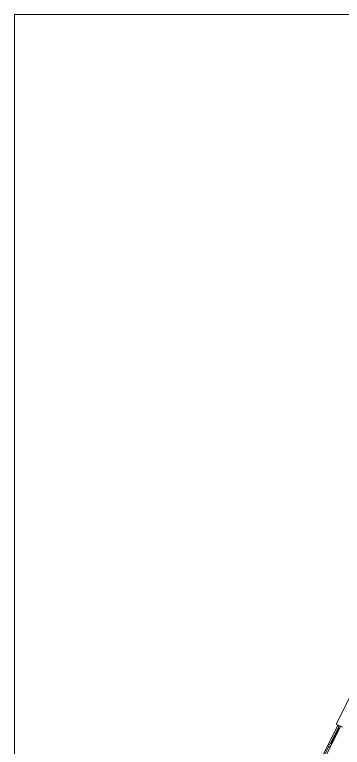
# Model space of a CAD drawing. Header units: millimetres. Extents: x -160614 to 59925, y -157025 to 0.
# Drawn here: x -86027 to -75111, y -105091 to -80678 of the extents above; entities that cross this region are included whole.
import ezdxf

# ---------------------------------------------------------------- set-up
doc = ezdxf.new("R2010")
doc.units = ezdxf.units.MM
doc.header["$LTSCALE"] = 8
for name, color, linetype, lineweight in [('72_EGR_EQP_TAG', 9, 'Continuous', 5), ('Aluminum', 9, 'Continuous', 5), ('Frame', 9, 'Continuous', 9), ('Walls', 9, 'Continuous', 5)]:
    doc.layers.add(name, color=color, linetype=linetype, lineweight=lineweight)

# ---------------------------------------------------------------- blocks, each defined once
blk = doc.blocks.new('1stF')
at = {"layer": 'Aluminum', "color": 9}
for p, q in [((-79096, -112025, 0), (-75259, -104350, 0)), ((-75169, -104395, 0), (-79007, -112069, 0)), ((-75227, -104399, 0), (-75534, -105013, 0)), ((-75227, -104455, 0), (-75489, -104979, 0)), ((-75272, -104376, 0), (-75183, -104421, 0)), ((-75250, -104443, 0), (-75205, -104466, 0)), ((-75512, -104968, 0), (-75467, -104990, 0)), ((-75557, -105057, 0), (-75937, -105818, 0)), ((-75601, -105035, 0), (-75512, -105080, 0)), ((-75579, -104990, 0), (-75489, -105035, 0))]:
    blk.add_line(p, q, dxfattribs=at)
at = {"layer": 'Walls', "color": 9}
blk.add_line((-75317, -104321, 0), (-75111, -104424, 0), dxfattribs=at)
at = {"layer": 'Walls', "color": 9, "elevation": 0}
blk.add_lwpolyline([(-73442, -101393), (-73442, -101172), (-73742, -101172), (-75317, -104321)], dxfattribs=at)

msp = doc.modelspace()

# ---------------------------------------------------------------- linework, layer by layer
at = {"layer": 'Frame'}
for p, q in [((-16440.4, -80678.2), (-86027.4, -80678.2)), ((-86027.4, -80678.2), (-86027.4, -129881.1))]:
    msp.add_line(p, q, dxfattribs=at)

# ---------------------------------------------------------------- block references
at = {"layer": '72_EGR_EQP_TAG'}
msp.add_blockref('1stF', (0, 0), dxfattribs=at)

doc.saveas('drawing.dxf')
